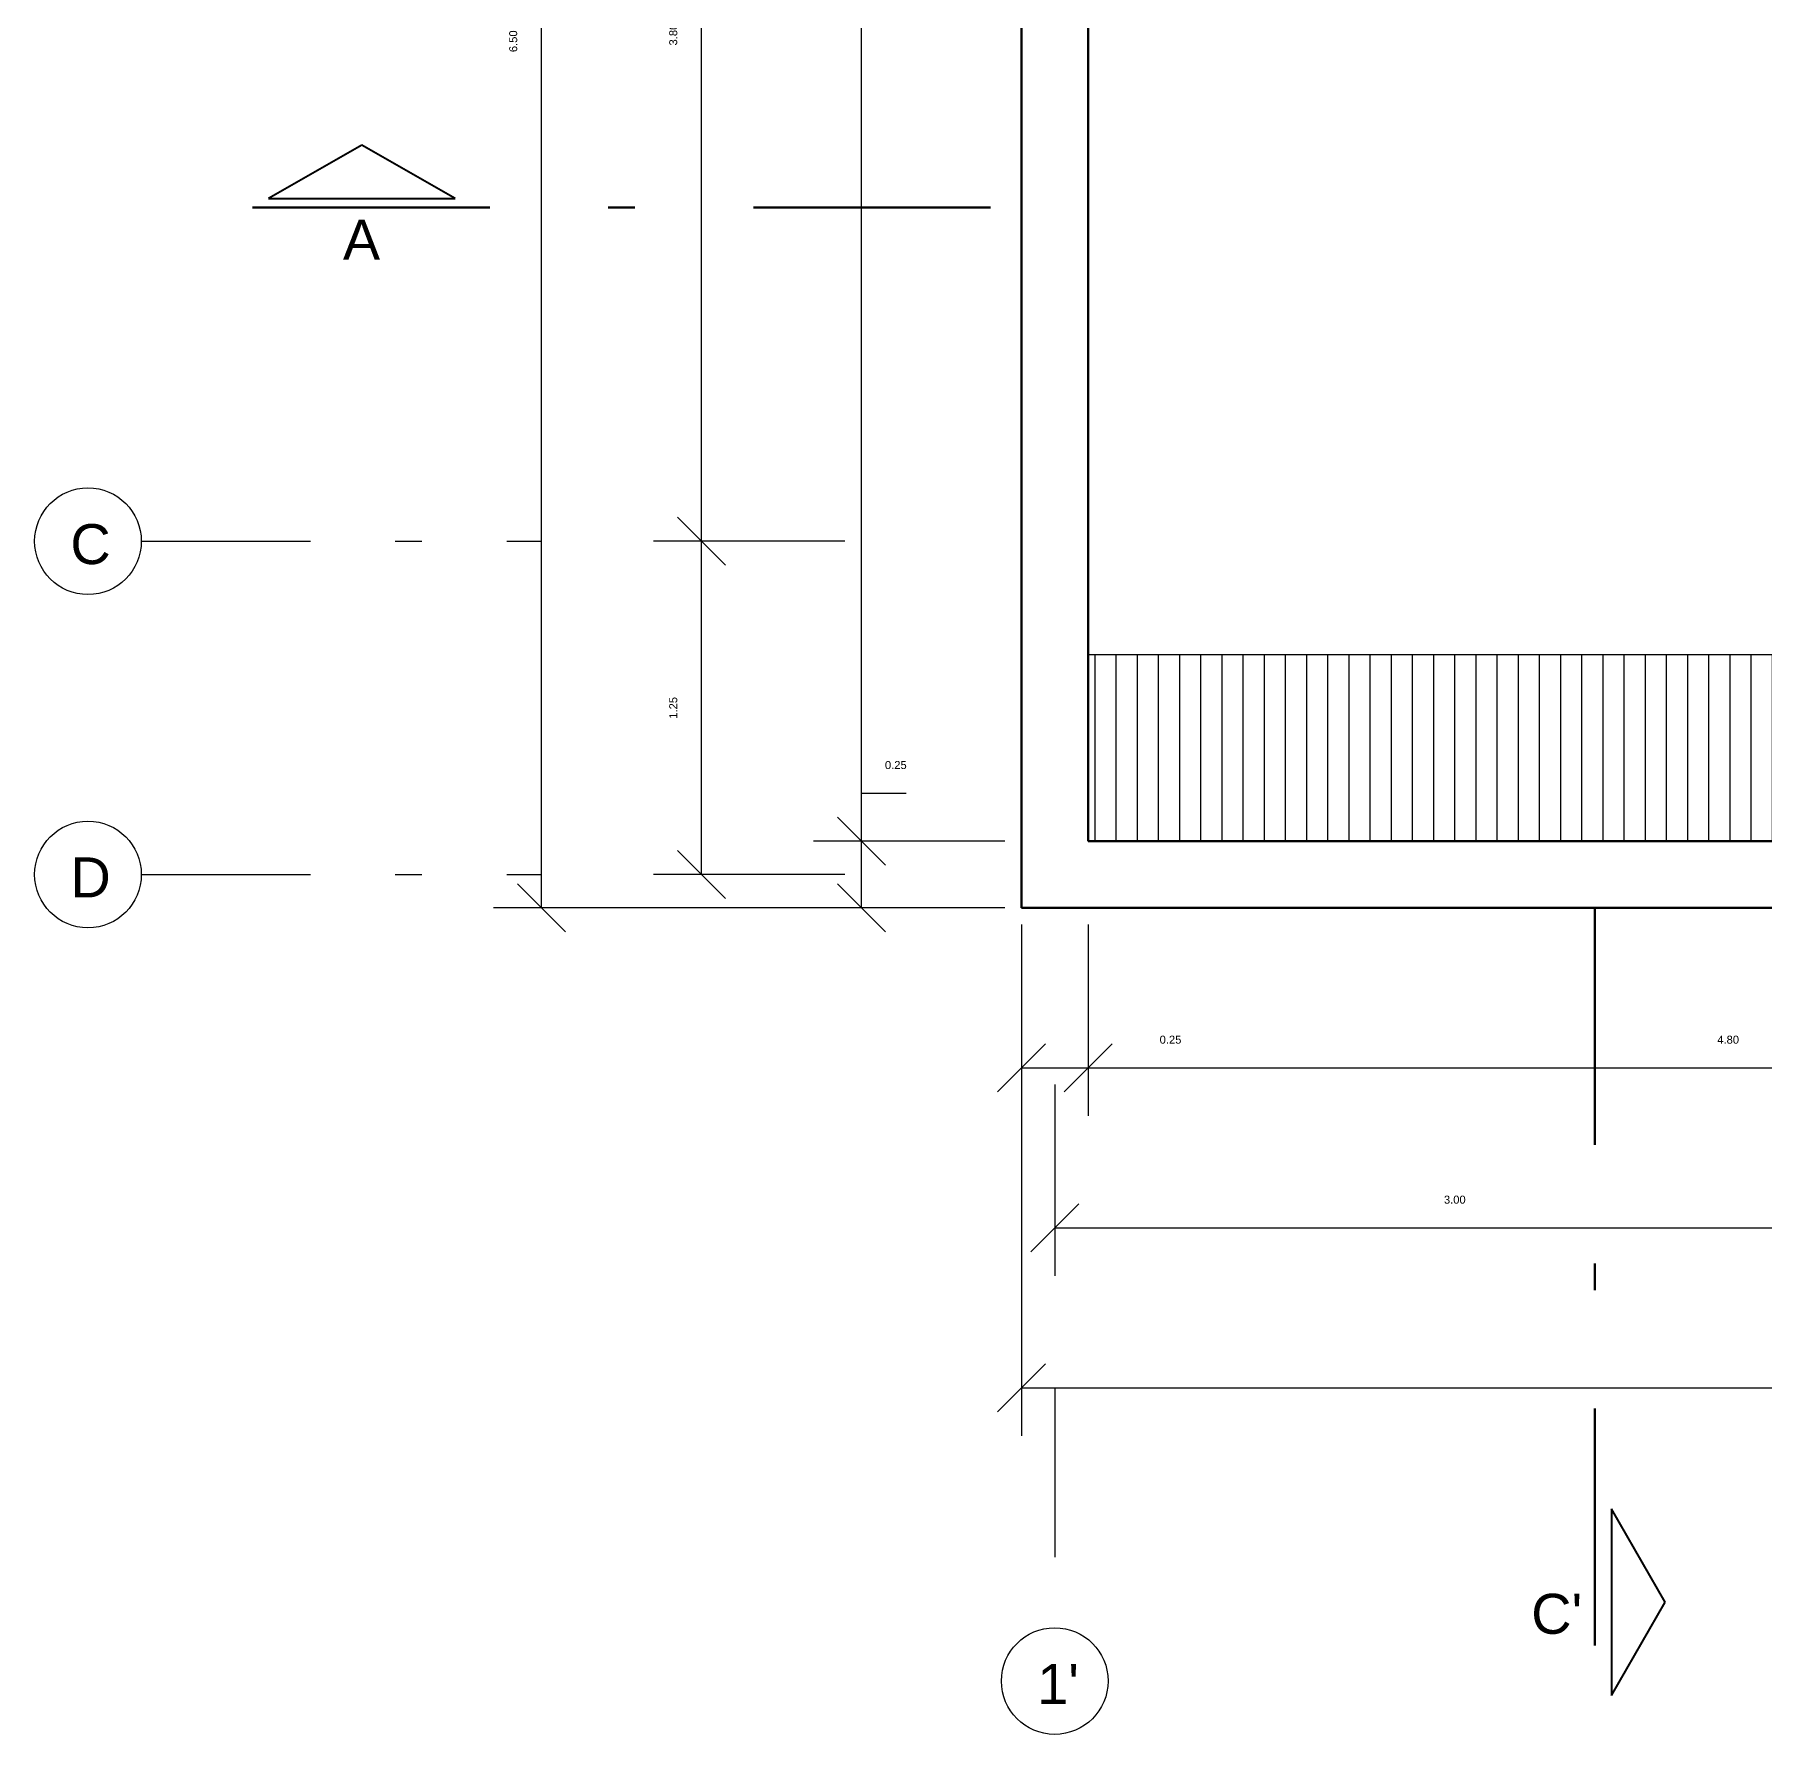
# Model space of a CAD drawing. Header units: millimetres. Extents: x 1110 to 1214, y 1038 to 1099.
# Drawn here: x 1176.89 to 1183.38, y 1085.82 to 1092.2 of the extents above; entities that cross this region are included whole.
import ezdxf

# ---------------------------------------------------------------- set-up
doc = ezdxf.new("R2010")
doc.units = ezdxf.units.MM
doc.linetypes.add('DASHDOT', pattern=[25.4, 12.7, -6.35, 0, -6.35])
doc.layers.add('EJES', color=7, linetype='DASHDOT')
doc.layers.add('MUEBLES', color=253, linetype='Continuous')
doc.layers.add('LINEA-CORTE', color=4, linetype='DASHDOT', lineweight=60)
doc.layers.add('muros', color=150, linetype='Continuous', lineweight=70)
doc.styles.add('Annotative', font='arial.ttf')
doc.styles.get("Standard").update_dxf_attribs({"font": 'arial.ttf'})
doc.dimstyles.get("Standard").update_dxf_attribs({"dimtxt": 0.03, "dimasz": 0.18, "dimexe": 0.18, "dimexo": 0.0625, "dimgap": 0.09, "dimtad": 1, "dimtoh": 1, "dimzin": 0, "dimdsep": 46, "dimtxsty": 'Annotative', "dimblk": 'OBLIQUE', "dimcen": 0.09, "dimadec": 0, "dimazin": 0, "dimtfac": 1, "dimtofl": 0, "dimtmove": 0, "dimatfit": 3, "dimldrblk": 'OBLIQUE', "dimfxl": 1, "dimtolj": 1, "dimtzin": 0, "dimarcsym": 0})

# ---------------------------------------------------------------- blocks, each defined once
blk = doc.blocks.new('_Oblique')
at = {"color": 0, "linetype": 'ByBlock', "lineweight": -2}
blk.add_line((-0.5, -0.5), (0.5, 0.5), dxfattribs=at)
blk = doc.blocks.new('*D55')
at = {"color": 0, "lineweight": -2}
for p, q in [((1180.5857, 1088.859), (1180.5857, 1088.1415)), ((1180.8357, 1088.859), (1180.8357, 1088.1415)), ((1180.5857, 1088.3215), (1180.8357, 1088.3215)), ((1180.8357, 1088.3215), (1181.2738, 1088.3215))]:
    blk.add_line(p, q, dxfattribs=at)
at = {"layer": 'Defpoints', "color": 0}
for p in [(1180.5857, 1088.9215), (1180.8357, 1088.9215), (1180.8357, 1088.3215)]:
    blk.add_point(p, dxfattribs=at)
at = {"color": 0, "lineweight": -2, "xscale": 0.18, "yscale": 0.18, "zscale": 0.18, "rotation": 180}
blk.add_blockref('_Oblique', (1180.5857, 1088.3215), dxfattribs=at)
at = {"color": 0, "lineweight": -2, "xscale": 0.18, "yscale": 0.18, "zscale": 0.18}
blk.add_blockref('_Oblique', (1180.8357, 1088.3215), dxfattribs=at)
at = {"color": 0, "insert": (1181.1448, 1088.4268), "char_height": 0.03, "attachment_point": 5, "style": 'Annotative'}
blk.add_mtext('\\A1;0.25', dxfattribs=at)
blk = doc.blocks.new('*D56')
at = {"color": 0, "lineweight": -2}
for p, q in [((1180.8357, 1088.859), (1180.8357, 1088.1415)), ((1185.6357, 1088.859), (1185.6357, 1088.1415)), ((1180.8357, 1088.3215), (1185.6357, 1088.3215))]:
    blk.add_line(p, q, dxfattribs=at)
at = {"layer": 'Defpoints', "color": 0}
for p in [(1180.8357, 1088.9215), (1185.6357, 1088.9215), (1185.6357, 1088.3215)]:
    blk.add_point(p, dxfattribs=at)
at = {"color": 0, "lineweight": -2, "xscale": 0.18, "yscale": 0.18, "zscale": 0.18, "rotation": 180}
blk.add_blockref('_Oblique', (1180.8357, 1088.3215), dxfattribs=at)
at = {"color": 0, "lineweight": -2, "xscale": 0.18, "yscale": 0.18, "zscale": 0.18}
blk.add_blockref('_Oblique', (1185.6357, 1088.3215), dxfattribs=at)
at = {"color": 0, "insert": (1183.2357, 1088.4268), "char_height": 0.03, "attachment_point": 5, "style": 'Annotative'}
blk.add_mtext('\\A1;4.80', dxfattribs=at)
blk = doc.blocks.new('*D61')
at = {"color": 0, "lineweight": -2}
for p, q in [((1180.7107, 1088.259), (1180.7107, 1087.5415)), ((1183.7107, 1088.259), (1183.7107, 1087.5415)), ((1180.7107, 1087.7215), (1183.7107, 1087.7215))]:
    blk.add_line(p, q, dxfattribs=at)
at = {"layer": 'Defpoints', "color": 0}
for p in [(1180.7107, 1088.3215), (1183.7107, 1088.3215), (1183.7107, 1087.7215)]:
    blk.add_point(p, dxfattribs=at)
at = {"color": 0, "lineweight": -2, "xscale": 0.18, "yscale": 0.18, "zscale": 0.18, "rotation": 180}
blk.add_blockref('_Oblique', (1180.7107, 1087.7215), dxfattribs=at)
at = {"color": 0, "lineweight": -2, "xscale": 0.18, "yscale": 0.18, "zscale": 0.18}
blk.add_blockref('_Oblique', (1183.7107, 1087.7215), dxfattribs=at)
at = {"color": 0, "insert": (1182.2107, 1087.8268), "char_height": 0.03, "attachment_point": 5, "style": 'Annotative'}
blk.add_mtext('\\A1;3.00', dxfattribs=at)
blk = doc.blocks.new('*D62')
at = {"color": 0, "lineweight": -2}
for p, q in [((1179.9857, 1089.1715), (1179.9857, 1089.3515)), ((1179.9857, 1089.3515), (1180.1538, 1089.3515)), ((1180.5232, 1089.1715), (1179.8057, 1089.1715)), ((1179.9857, 1088.9215), (1179.9857, 1089.1715)), ((1180.5232, 1088.9215), (1179.8057, 1088.9215))]:
    blk.add_line(p, q, dxfattribs=at)
at = {"layer": 'Defpoints', "color": 0}
for p in [(1179.9857, 1089.1715), (1180.5857, 1089.1715), (1180.5857, 1088.9215)]:
    blk.add_point(p, dxfattribs=at)
at = {"color": 0, "lineweight": -2, "xscale": 0.18, "yscale": 0.18, "zscale": 0.18}
for p, rotation in [((1179.9857, 1089.1715), 90), ((1179.9857, 1088.9215), 270)]:
    blk.add_blockref('_Oblique', p, dxfattribs=dict(at, rotation=rotation))
at = {"color": 0, "insert": (1180.1148, 1089.4568), "char_height": 0.03, "attachment_point": 5, "style": 'Annotative'}
blk.add_mtext('\\A1;0.25', dxfattribs=at)
blk = doc.blocks.new('*D63')
at = {"color": 0, "lineweight": -2}
for p, q in [((1180.5232, 1095.4215), (1179.8057, 1095.4215)), ((1179.9857, 1089.1715), (1179.9857, 1095.4215)), ((1180.5232, 1089.1715), (1179.8057, 1089.1715))]:
    blk.add_line(p, q, dxfattribs=at)
at = {"layer": 'Defpoints', "color": 0}
for p in [(1179.9857, 1095.4215), (1180.5857, 1095.4215), (1180.5857, 1089.1715)]:
    blk.add_point(p, dxfattribs=at)
at = {"color": 0, "lineweight": -2, "xscale": 0.18, "yscale": 0.18, "zscale": 0.18}
for p, rotation in [((1179.9857, 1095.4215), 90), ((1179.9857, 1089.1715), 270)]:
    blk.add_blockref('_Oblique', p, dxfattribs=dict(at, rotation=rotation))
at = {"color": 0, "insert": (1179.8804, 1092.2965), "char_height": 0.03, "attachment_point": 5, "rotation": 90, "style": 'Annotative'}
blk.add_mtext('\\A1;6.25', dxfattribs=at)
blk = doc.blocks.new('*D64')
at = {"color": 0, "lineweight": -2}
for p, q in [((1179.9232, 1095.4215), (1178.6057, 1095.4215)), ((1178.7857, 1088.9215), (1178.7857, 1095.4215)), ((1179.9232, 1088.9215), (1178.6057, 1088.9215))]:
    blk.add_line(p, q, dxfattribs=at)
at = {"layer": 'Defpoints', "color": 0}
for p in [(1178.7857, 1095.4215), (1179.9857, 1095.4215), (1179.9857, 1088.9215)]:
    blk.add_point(p, dxfattribs=at)
at = {"color": 0, "lineweight": -2, "xscale": 0.18, "yscale": 0.18, "zscale": 0.18}
for p, rotation in [((1178.7857, 1095.4215), 90), ((1178.7857, 1088.9215), 270)]:
    blk.add_blockref('_Oblique', p, dxfattribs=dict(at, rotation=rotation))
at = {"color": 0, "insert": (1178.6804, 1092.1715), "char_height": 0.03, "attachment_point": 5, "rotation": 90, "style": 'Annotative'}
blk.add_mtext('\\A1;6.50', dxfattribs=at)
blk = doc.blocks.new('*D72')
at = {"color": 0, "lineweight": -2}
for p, q in [((1179.9232, 1090.2965), (1179.2057, 1090.2965)), ((1179.3857, 1089.0465), (1179.3857, 1090.2965)), ((1179.9232, 1089.0465), (1179.2057, 1089.0465))]:
    blk.add_line(p, q, dxfattribs=at)
at = {"layer": 'Defpoints', "color": 0}
for p in [(1179.3857, 1090.2965), (1179.9857, 1090.2965), (1179.9857, 1089.0465)]:
    blk.add_point(p, dxfattribs=at)
at = {"color": 0, "lineweight": -2, "xscale": 0.18, "yscale": 0.18, "zscale": 0.18}
for p, rotation in [((1179.3857, 1090.2965), 90), ((1179.3857, 1089.0465), 270)]:
    blk.add_blockref('_Oblique', p, dxfattribs=dict(at, rotation=rotation))
at = {"color": 0, "insert": (1179.2804, 1089.6715), "char_height": 0.03, "attachment_point": 5, "rotation": 90, "style": 'Annotative'}
blk.add_mtext('\\A1;1.25', dxfattribs=at)
blk = doc.blocks.new('*D73')
at = {"color": 0, "lineweight": -2}
for p, q in [((1179.9232, 1094.0965), (1179.2057, 1094.0965)), ((1179.3857, 1090.2965), (1179.3857, 1094.0965)), ((1179.9232, 1090.2965), (1179.2057, 1090.2965))]:
    blk.add_line(p, q, dxfattribs=at)
at = {"layer": 'Defpoints', "color": 0}
for p in [(1179.3857, 1094.0965), (1179.9857, 1094.0965), (1179.9857, 1090.2965)]:
    blk.add_point(p, dxfattribs=at)
at = {"color": 0, "lineweight": -2, "xscale": 0.18, "yscale": 0.18, "zscale": 0.18}
for p, rotation in [((1179.3857, 1094.0965), 90), ((1179.3857, 1090.2965), 270)]:
    blk.add_blockref('_Oblique', p, dxfattribs=dict(at, rotation=rotation))
at = {"color": 0, "insert": (1179.2804, 1092.1965), "char_height": 0.03, "attachment_point": 5, "rotation": 90, "style": 'Annotative'}
blk.add_mtext('\\A1;3.80', dxfattribs=at)
blk = doc.blocks.new('*D90')
at = {"color": 0, "lineweight": -2}
for p, q in [((1180.5857, 1088.259), (1180.5857, 1086.9415)), ((1210.5857, 1088.259), (1210.5857, 1086.9415)), ((1180.5857, 1087.1215), (1210.5857, 1087.1215))]:
    blk.add_line(p, q, dxfattribs=at)
at = {"layer": 'Defpoints', "color": 0}
for p in [(1180.5857, 1088.3215), (1210.5857, 1088.3215), (1210.5857, 1087.1215)]:
    blk.add_point(p, dxfattribs=at)
at = {"color": 0, "lineweight": -2, "xscale": 0.18, "yscale": 0.18, "zscale": 0.18, "rotation": 180}
blk.add_blockref('_Oblique', (1180.5857, 1087.1215), dxfattribs=at)
at = {"color": 0, "lineweight": -2, "xscale": 0.18, "yscale": 0.18, "zscale": 0.18}
blk.add_blockref('_Oblique', (1210.5857, 1087.1215), dxfattribs=at)
at = {"color": 0, "insert": (1195.5857, 1087.2268), "char_height": 0.03, "attachment_point": 5, "style": 'Annotative'}
blk.add_mtext('\\A1;30.00', dxfattribs=at)

msp = doc.modelspace()

# ---------------------------------------------------------------- hatches: boundary and pattern name
at = {"layer": 'MUEBLES'}
h = msp.add_hatch(dxfattribs=at)
h.set_pattern_fill('ANSI31', color=256, scale=0.025, angle=45)
h.set_pattern_definition([(90, (0, 6.01868), (-0.079375, 0), [])])
h.paths.add_polyline_path([(1185.4857, 1089.1715), (1185.4857, 1089.8715), (1180.8357, 1089.8715), (1180.8357, 1089.1715)])

# ---------------------------------------------------------------- linework, layer by layer
at = {"lineweight": 40}
for p, q in [((1178.1125, 1091.7818), (1177.7625, 1091.5818)), ((1178.4625, 1091.5818), (1178.1125, 1091.7818)), ((1177.7625, 1091.5818), (1178.4625, 1091.5818)), ((1182.7989, 1086.6674), (1182.7989, 1085.9674)), ((1182.9989, 1086.3174), (1182.7989, 1086.6674)), ((1182.7989, 1085.9674), (1182.9989, 1086.3174))]:
    msp.add_line(p, q, dxfattribs=at)
at = {"color": 0}
for centre in [(1177.0857, 1090.2965), (1177.0857, 1089.0465), (1180.7107, 1086.0215)]:
    msp.add_circle(centre, 0.2, dxfattribs=at)
at = {"layer": 'EJES', "ltscale": 0.05}
for p, q in [((1177.2857, 1090.2965), (1178.7857, 1090.2965)), ((1177.2857, 1089.0465), (1178.7857, 1089.0465)), ((1180.7107, 1087.1215), (1180.7107, 1086.2215))]:
    msp.add_line(p, q, dxfattribs=at)
at = {"layer": 'LINEA-CORTE', "ltscale": 0.07}
for p, q in [((1177.703, 1091.5485), (1180.5857, 1091.5485)), ((1182.7357, 1088.9215), (1182.7357, 1085.9134))]:
    msp.add_line(p, q, dxfattribs=at)
at = {"layer": 'MUEBLES'}
msp.add_line((1180.8357, 1089.8715), (1185.4857, 1089.8715), dxfattribs=at)
at = {"layer": 'muros', "color": 5}
msp.add_line((1180.5857, 1088.9215), (1180.5857, 1095.4215), dxfattribs=at)
at = {"layer": 'muros', "color": 5, "lineweight": 70}
for p, q in [((1180.8357, 1089.1715), (1180.8357, 1095.4215)), ((1180.8357, 1089.1715), (1185.4857, 1089.1715)), ((1180.5857, 1088.9215), (1185.6357, 1088.9215))]:
    msp.add_line(p, q, dxfattribs=at)

# ---------------------------------------------------------------- texts
at = {"char_height": 0.15, "attachment_point": 1}
for s, insert in [('{\\f@Arial Unicode MS|b0|i0|c0|p34; A}', (1177.9834, 1091.5018)), ('{\\f@Arial Unicode MS|b0|i0|c0|p34; C}', (1176.9616, 1090.3606)), ('{\\f@Arial Unicode MS|b0|i0|c0|p34; D}', (1176.9616, 1089.1106)), ("{\\f@Arial Unicode MS|b0|i0|c0|p34; C'}", (1182.439, 1086.3487)), ("{\\f@Arial Unicode MS|b0|i0|c0|p34; 1'}", (1180.5866, 1086.0856))]:
    msp.add_mtext_dynamic_manual_height_columns(s, width=0.74087, gutter_width=12.5, heights=[0], dxfattribs=dict(at, insert=insert))

# ---------------------------------------------------------------- dimensions: what is measured, and where the dimension line sits
at = {"color": 0}
for base, p1, p2, picture, middle in [((1178.7857, 1095.4215), (1179.9857, 1088.9215), (1179.9857, 1095.4215), '*D64', (1178.6804, 1092.1715)), ((1179.3857, 1090.2965), (1179.9857, 1089.0465), (1179.9857, 1090.2965), '*D72', (1179.2804, 1089.6715)), ((1179.9857, 1089.1715), (1180.5857, 1088.9215), (1180.5857, 1089.1715), '*D62', (1180.1148, 1089.4568))]:
    dim = msp.add_linear_dim(base=base, p1=p1, p2=p2, angle=90, dimstyle='Standard', dxfattribs=at)
    dim.commit()
    dim.dimension.update_dxf_attribs({"geometry": picture, "text_midpoint": middle})
for base, p1, p2, picture, middle in [((1179.9857, 1095.4215), (1180.5857, 1089.1715), (1180.5857, 1095.4215), '*D63', (1179.8804, 1092.2965)), ((1179.3857, 1094.0965), (1179.9857, 1090.2965), (1179.9857, 1094.0965), '*D73', (1179.2804, 1092.1965))]:
    dim = msp.add_linear_dim(base=base, p1=p1, p2=p2, angle=90, dimstyle='Standard', override={"dimtmove": 1}, dxfattribs=at)
    dim.commit()
    dim.dimension.update_dxf_attribs({"geometry": picture, "text_midpoint": middle})
for base, p1, p2, picture, middle in [((1180.8357, 1088.3215), (1180.5857, 1088.9215), (1180.8357, 1088.9215), '*D55', (1181.1448, 1088.4268)), ((1210.5857, 1087.1215), (1180.5857, 1088.3215), (1210.5857, 1088.3215), '*D90', (1195.5857, 1087.2268)), ((1183.7107, 1087.7215), (1180.7107, 1088.3215), (1183.7107, 1088.3215), '*D61', (1182.2107, 1087.8268))]:
    dim = msp.add_linear_dim(base=base, p1=p1, p2=p2, dimstyle='Standard', dxfattribs=at)
    dim.commit()
    dim.dimension.update_dxf_attribs({"geometry": picture, "text_midpoint": middle})
dim = msp.add_linear_dim(base=(1185.6357, 1088.3215), p1=(1180.8357, 1088.9215), p2=(1185.6357, 1088.9215), dimstyle='Standard', override={"dimtmove": 1}, dxfattribs=at)
dim.commit()
dim.dimension.update_dxf_attribs({"geometry": '*D56', "text_midpoint": (1183.2357, 1088.4268)})

doc.saveas('drawing.dxf')
